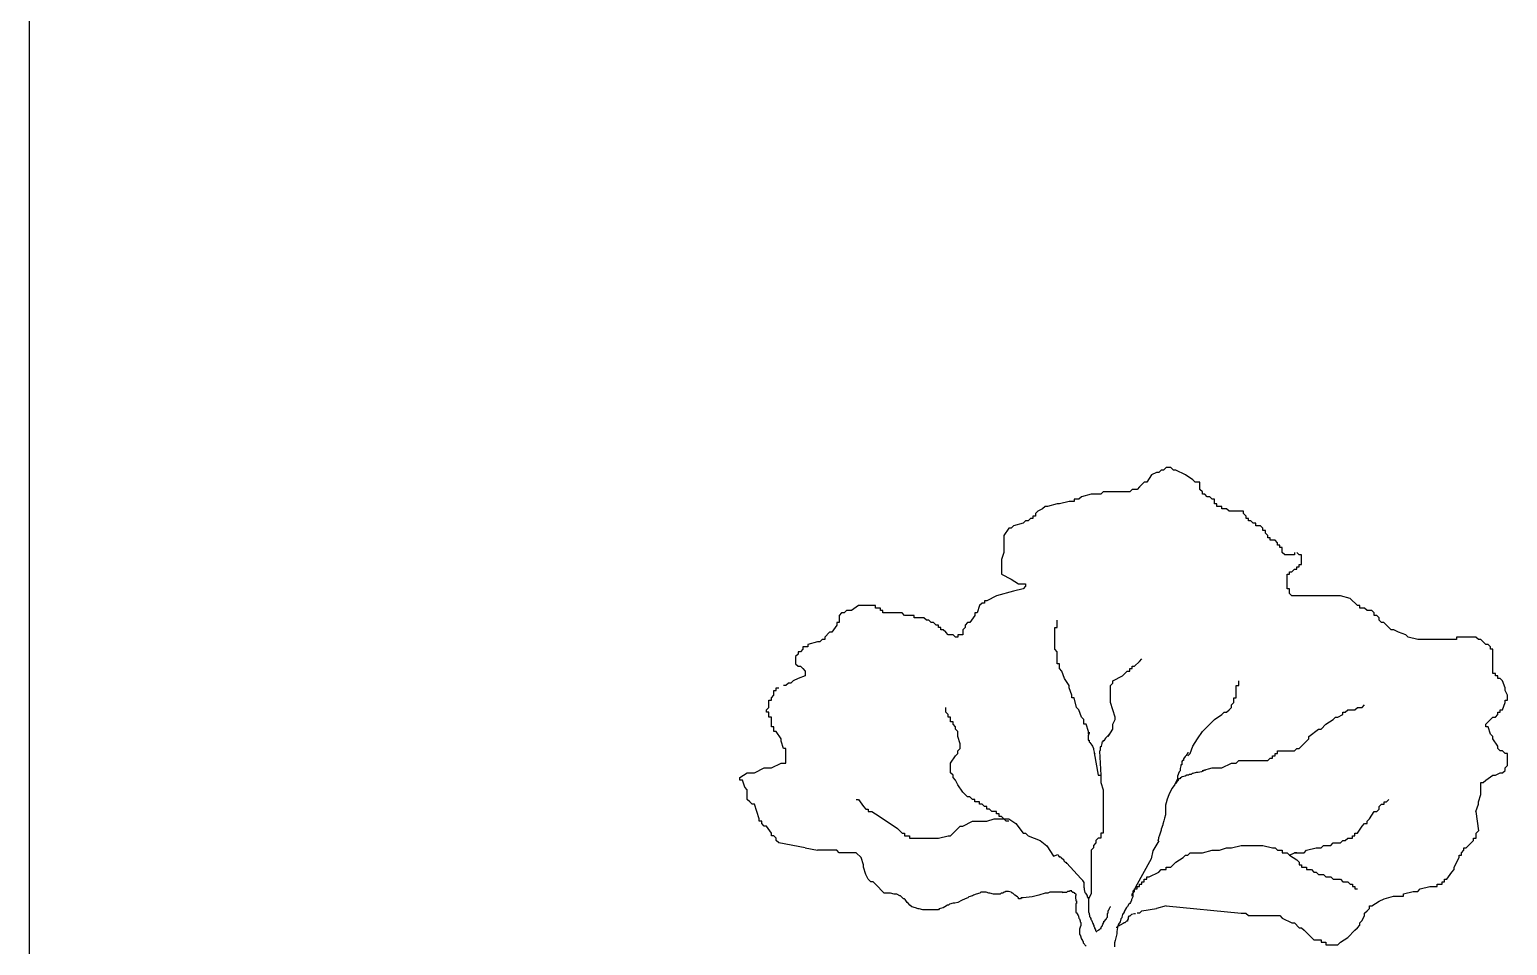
# Model space of a CAD drawing. Extents: x -74 to 94, y -49 to 40.
# Drawn here: x -58.806 to -54.308, y -28.043 to -25.256 of the extents above; entities that cross this region are included whole.
import ezdxf

# ---------------------------------------------------------------- set-up
doc = ezdxf.new("R2010")
doc.units = 0
doc.header["$LTSCALE"] = 100
doc.header["$MEASUREMENT"] = 0
doc.layers.add('FOLHA', color=3, linetype='CONTINUOUS')
doc.layers.add('P-ARVORE', color=2, linetype='CONTINUOUS')

# ---------------------------------------------------------------- blocks, each defined once
blk = doc.blocks.new('P-1052')
at = {"layer": 'P-ARVORE'}
for p, q in [((0.6114, 4.7766), (0.5969, 4.762)), ((0.6261, 4.7766), (0.6114, 4.7766)), ((0.6409, 4.7914), (0.6261, 4.7766)), ((0.6705, 4.7914), (0.6409, 4.7914)), ((0.6853, 4.7766), (0.6705, 4.7914)), ((0.7001, 4.7766), (0.6853, 4.7766)), ((0.7589, 4.7472), (0.7001, 4.7766)), ((0.4938, 4.6882), (0.479, 4.6736)), ((0.5082, 4.703), (0.4938, 4.6882)), ((0.523, 4.703), (0.5082, 4.703)), ((0.5526, 4.7472), (0.523, 4.703)), ((0.5821, 4.762), (0.5526, 4.7472)), ((0.5969, 4.762), (0.5821, 4.762)), ((0.8033, 4.7178), (0.7589, 4.7472)), ((0.8177, 4.703), (0.8033, 4.7178)), ((0.8472, 4.703), (0.8177, 4.703)), ((0.8472, 4.6588), (0.8472, 4.703)), ((0.1104, 4.6), (0.0812, 4.6)), ((0.0812, 4.6), (0.0812, 4.5851)), ((0.1252, 4.6145), (0.1104, 4.6)), ((0.1843, 4.6294), (0.1252, 4.6145)), ((0.2431, 4.6294), (0.1843, 4.6294)), ((0.2579, 4.6439), (0.2431, 4.6294)), ((0.4198, 4.6439), (0.2579, 4.6439)), ((0.4346, 4.6588), (0.4198, 4.6439)), ((0.4642, 4.6588), (0.4346, 4.6588)), ((0.479, 4.6736), (0.4642, 4.6588)), ((0.862, 4.6439), (0.8472, 4.6588)), ((0.862, 4.6294), (0.862, 4.6439)), ((0.8768, 4.6294), (0.862, 4.6294)), ((0.8916, 4.6145), (0.8768, 4.6294)), ((0.9064, 4.6145), (0.8916, 4.6145)), ((0.9212, 4.6), (0.9064, 4.6145)), ((0.9356, 4.6), (0.9212, 4.6)), ((0.9356, 4.5703), (0.9356, 4.6)), ((-0.1399, 4.5261), (-0.1547, 4.5115)), ((-0.1547, 4.5115), (-0.1547, 4.4967)), ((-0.1107, 4.5409), (-0.1399, 4.5261)), ((-0.096, 4.5558), (-0.1107, 4.5409)), ((-0.0812, 4.5558), (-0.096, 4.5558)), ((-0.022, 4.5703), (-0.0812, 4.5558)), ((-0.0076, 4.5703), (-0.022, 4.5703)), ((0.0516, 4.5851), (-0.0076, 4.5703)), ((0.0812, 4.5851), (0.0516, 4.5851)), ((0.9504, 4.5703), (0.9356, 4.5703)), ((0.9504, 4.5558), (0.9504, 4.5703)), ((0.98, 4.5558), (0.9504, 4.5558)), ((0.98, 4.5409), (0.98, 4.5558)), ((1.0096, 4.5409), (0.98, 4.5409)), ((1.0244, 4.5261), (1.0096, 4.5409)), ((1.1127, 4.5261), (1.0244, 4.5261)), ((1.1127, 4.5115), (1.1127, 4.5261)), ((1.1275, 4.4967), (1.1127, 4.5115)), ((-0.3171, 4.4231), (-0.3463, 4.3789)), ((-0.3023, 4.4231), (-0.3171, 4.4231)), ((-0.2875, 4.4376), (-0.3023, 4.4231)), ((-0.2283, 4.4525), (-0.2875, 4.4376)), ((-0.2139, 4.4673), (-0.2283, 4.4525)), ((-0.1991, 4.4673), (-0.2139, 4.4673)), ((-0.1843, 4.4819), (-0.1991, 4.4673)), ((-0.1695, 4.4819), (-0.1843, 4.4819)), ((-0.1547, 4.4967), (-0.1695, 4.4967)), ((-0.1695, 4.4967), (-0.1695, 4.4819)), ((1.1275, 4.4819), (1.1275, 4.4967)), ((1.1419, 4.4819), (1.1275, 4.4819)), ((1.1419, 4.4673), (1.1419, 4.4819)), ((1.1567, 4.4673), (1.1419, 4.4673)), ((1.1715, 4.4525), (1.1567, 4.4673)), ((1.1863, 4.4525), (1.1715, 4.4525)), ((1.1863, 4.4376), (1.1863, 4.4525)), ((1.2159, 4.4376), (1.1863, 4.4376)), ((1.2307, 4.4231), (1.2159, 4.4376)), ((1.2307, 4.4083), (1.2307, 4.4231)), ((1.2451, 4.4083), (1.2307, 4.4083)), ((1.2451, 4.3934), (1.2451, 4.4083)), ((-0.3463, 4.3789), (-0.3463, 4.2756)), ((1.2599, 4.3789), (1.2451, 4.3934)), ((1.2599, 4.364), (1.2599, 4.3789)), ((1.2747, 4.364), (1.2599, 4.364)), ((1.2747, 4.3492), (1.2747, 4.364)), ((1.3042, 4.3492), (1.2747, 4.3492)), ((1.319, 4.3346), (1.3042, 4.3492)), ((1.319, 4.3198), (1.319, 4.3346)), ((1.3338, 4.3198), (1.319, 4.3198)), ((1.3338, 4.305), (1.3338, 4.3198)), ((-0.3463, 4.2756), (-0.361, 4.2314)), ((-0.361, 4.2314), (-0.361, 4.1429)), ((1.3482, 4.305), (1.3338, 4.305)), ((1.3482, 4.2756), (1.3482, 4.305)), ((1.363, 4.261), (1.3482, 4.2756)), ((1.4222, 4.261), (1.363, 4.261)), ((1.4222, 4.2756), (1.4222, 4.261)), ((1.4514, 4.261), (1.437, 4.2756)), ((1.4662, 4.261), (1.4514, 4.261)), ((1.4662, 4.202), (1.4662, 4.261)), ((-0.361, 4.1429), (-0.3023, 4.1135)), ((1.3778, 4.0545), (1.3778, 4.1429)), ((1.3778, 4.1429), (1.3926, 4.1429)), ((1.3926, 4.1429), (1.3926, 4.1578)), ((1.3926, 4.1578), (1.4074, 4.1578)), ((1.4074, 4.1578), (1.4222, 4.1726)), ((1.4222, 4.1726), (1.437, 4.1726)), ((1.437, 4.1726), (1.437, 4.1871)), ((1.437, 4.1871), (1.4514, 4.1871)), ((1.4514, 4.1871), (1.4514, 4.202)), ((1.4514, 4.202), (1.4662, 4.202)), ((-0.3023, 4.1135), (-0.2579, 4.0841)), ((-0.2283, 4.0545), (-0.2875, 4.0399)), ((-0.2579, 4.0841), (-0.2139, 4.0841)), ((-0.2139, 4.0693), (-0.2283, 4.0545)), ((-0.2139, 4.0841), (-0.2139, 4.0693)), ((1.3926, 4.0545), (1.3778, 4.0545)), ((1.3926, 4.0251), (1.3926, 4.0545)), ((-0.479, 3.966), (-0.4938, 3.9515)), ((-0.4642, 3.966), (-0.479, 3.966)), ((-0.4494, 3.9809), (-0.4642, 3.9809)), ((-0.4642, 3.9809), (-0.4642, 3.966)), ((-0.3906, 4.0103), (-0.4494, 3.9809)), ((-0.2875, 4.0399), (-0.3906, 4.0103)), ((1.4074, 4.0103), (1.3926, 4.0251)), ((1.7021, 4.0103), (1.4074, 4.0103)), ((1.7609, 3.9957), (1.7021, 4.0103)), ((1.7609, 3.9957), (1.8052, 3.9515)), ((-1.3338, 3.9073), (-1.3486, 3.8924)), ((-1.3486, 3.8924), (-1.3486, 3.8482)), ((-1.319, 3.9073), (-1.3338, 3.9073)), ((-1.3042, 3.9218), (-1.319, 3.9073)), ((-1.2747, 3.9218), (-1.3042, 3.9218)), ((-1.2307, 3.9515), (-1.2747, 3.9218)), ((-1.1275, 3.9515), (-1.2307, 3.9515)), ((-1.1275, 3.9366), (-1.1275, 3.9515)), ((-1.0979, 3.9366), (-1.1275, 3.9366)), ((-1.0979, 3.9218), (-1.0979, 3.9366)), ((-1.0831, 3.9218), (-1.0979, 3.9218)), ((-1.0831, 3.9073), (-1.0831, 3.9218)), ((-0.9652, 3.9073), (-1.0831, 3.9073)), ((-0.9508, 3.8924), (-0.9652, 3.9073)), ((-0.8916, 3.8924), (-0.9508, 3.8924)), ((-0.8916, 3.8779), (-0.8916, 3.8924)), ((-0.8328, 3.8779), (-0.8916, 3.8779)), ((-0.818, 3.863), (-0.8328, 3.8779)), ((-0.5234, 3.8924), (-0.5526, 3.8482)), ((-0.5086, 3.9073), (-0.5234, 3.9073)), ((-0.5234, 3.9073), (-0.5234, 3.8924)), ((-0.4938, 3.9515), (-0.5086, 3.9073)), ((1.82, 3.9515), (1.8052, 3.9515)), ((1.82, 3.9366), (1.82, 3.9515)), ((1.8496, 3.9366), (1.82, 3.9366)), ((1.864, 3.9218), (1.8496, 3.9366)), ((1.8936, 3.9218), (1.864, 3.9218)), ((1.9084, 3.9073), (1.8936, 3.9218)), ((1.9084, 3.8924), (1.9084, 3.9073)), ((1.9232, 3.8924), (1.9084, 3.8924)), ((1.938, 3.8779), (1.9232, 3.8924)), ((1.938, 3.863), (1.938, 3.8779)), ((-1.4074, 3.7894), (-1.437, 3.7598)), ((-1.3926, 3.7894), (-1.4074, 3.7894)), ((-1.3634, 3.8336), (-1.3926, 3.7894)), ((-1.3486, 3.8482), (-1.3634, 3.8482)), ((-1.3634, 3.8482), (-1.3634, 3.8336)), ((-0.8033, 3.863), (-0.818, 3.863)), ((-0.7885, 3.8482), (-0.8033, 3.863)), ((-0.7737, 3.8482), (-0.7885, 3.8482)), ((-0.7589, 3.8336), (-0.7737, 3.8482)), ((-0.7445, 3.8336), (-0.7589, 3.8336)), ((-0.7445, 3.8188), (-0.7445, 3.8336)), ((-0.7297, 3.8188), (-0.7445, 3.8188)), ((-0.7297, 3.804), (-0.7297, 3.8188)), ((-0.7149, 3.804), (-0.7297, 3.804)), ((-0.7001, 3.7894), (-0.7149, 3.804)), ((-0.6853, 3.7746), (-0.7001, 3.7894)), ((-0.5821, 3.8188), (-0.5969, 3.804)), ((-0.5969, 3.804), (-0.5969, 3.7746)), ((-0.5674, 3.8482), (-0.5821, 3.8336)), ((-0.5821, 3.8336), (-0.5821, 3.8188)), ((-0.5526, 3.8482), (-0.5674, 3.8482)), ((-0.0368, 3.6861), (-0.0368, 3.8188)), ((-0.0368, 3.8188), (-0.022, 3.8188)), ((-0.022, 3.8188), (-0.022, 3.863)), ((1.9528, 3.8482), (1.938, 3.863)), ((1.9672, 3.8482), (1.9528, 3.8482)), ((1.982, 3.8336), (1.9672, 3.8482)), ((2.0115, 3.804), (1.982, 3.8336)), ((2.0263, 3.804), (2.0115, 3.804)), ((2.0559, 3.7894), (2.0263, 3.804)), ((2.0999, 3.7746), (2.0559, 3.7894)), ((-1.5401, 3.701), (-1.5697, 3.701)), ((-1.5697, 3.701), (-1.5697, 3.6861)), ((-1.481, 3.7304), (-1.5401, 3.7155)), ((-1.5401, 3.7155), (-1.5401, 3.701)), ((-1.4666, 3.7304), (-1.481, 3.7304)), ((-1.4518, 3.7452), (-1.4666, 3.7304)), ((-1.437, 3.7452), (-1.4518, 3.7452)), ((-1.437, 3.7598), (-1.437, 3.7452)), ((-0.6557, 3.7746), (-0.6853, 3.7746)), ((-0.6413, 3.7598), (-0.6557, 3.7746)), ((-0.6265, 3.7598), (-0.6413, 3.7598)), ((-0.5969, 3.7746), (-0.6265, 3.7746)), ((-0.6265, 3.7746), (-0.6265, 3.7598)), ((2.1147, 3.7598), (2.0999, 3.7746)), ((2.1735, 3.7452), (2.1147, 3.7598)), ((2.4094, 3.7452), (2.1735, 3.7452)), ((2.5273, 3.7598), (2.4094, 3.7598)), ((2.4094, 3.7598), (2.4094, 3.7452)), ((2.5421, 3.7452), (2.5273, 3.7598)), ((2.5569, 3.7452), (2.5421, 3.7452)), ((2.5865, 3.7155), (2.5569, 3.7452)), ((2.6009, 3.7155), (2.5865, 3.7155)), ((2.6157, 3.701), (2.6009, 3.7155)), ((2.6157, 3.6861), (2.6157, 3.701)), ((-1.5989, 3.6567), (-1.6137, 3.6419)), ((-1.6137, 3.6419), (-1.6137, 3.5977)), ((-1.5841, 3.6713), (-1.5989, 3.6713)), ((-1.5989, 3.6713), (-1.5989, 3.6567)), ((-1.5697, 3.6861), (-1.5841, 3.6713)), ((-0.022, 3.6713), (-0.0368, 3.6861)), ((-0.022, 3.5977), (-0.022, 3.6713)), ((0.4494, 3.5829), (0.479, 3.6125)), ((0.479, 3.6125), (0.4938, 3.6271)), ((2.6305, 3.6861), (2.6157, 3.6861)), ((2.6305, 3.5389), (2.6305, 3.6861)), ((-1.5989, 3.5092), (-1.6285, 3.4947)), ((-1.6137, 3.5977), (-1.5989, 3.5829)), ((-1.5989, 3.5829), (-1.5841, 3.5829)), ((-1.5549, 3.5241), (-1.5989, 3.5092)), ((-1.5841, 3.5829), (-1.5697, 3.5683)), ((-1.5697, 3.5683), (-1.5549, 3.5535)), ((-1.5549, 3.5535), (-1.5549, 3.5241)), ((-0.0076, 3.5977), (-0.022, 3.5977)), ((-0.0076, 3.5683), (-0.0076, 3.5977)), ((0.0072, 3.5535), (-0.0076, 3.5683)), ((0.022, 3.5092), (0.0072, 3.5535)), ((0.0516, 3.465), (0.022, 3.5092)), ((0.3167, 3.4947), (0.3758, 3.5241)), ((0.3758, 3.5241), (0.3906, 3.5389)), ((0.3906, 3.5389), (0.405, 3.5535)), ((0.405, 3.5535), (0.4198, 3.5535)), ((0.4198, 3.5535), (0.4198, 3.5683)), ((0.4198, 3.5683), (0.4346, 3.5683)), ((0.4346, 3.5683), (0.4346, 3.5829)), ((0.4346, 3.5829), (0.4494, 3.5829)), ((2.6453, 3.5389), (2.6305, 3.5389)), ((2.6453, 3.5241), (2.6453, 3.5389)), ((2.6601, 3.5241), (2.6453, 3.5241)), ((2.6601, 3.5092), (2.6601, 3.5241)), ((2.6749, 3.5092), (2.6601, 3.5092)), ((2.6896, 3.4947), (2.6749, 3.5092)), ((-1.7464, 3.4062), (-1.7464, 3.4356)), ((-1.7464, 3.4356), (-1.7317, 3.4356)), ((-1.7317, 3.4356), (-1.7317, 3.4505)), ((-1.7317, 3.4505), (-1.7169, 3.4505)), ((-1.6729, 3.465), (-1.6873, 3.465)), ((-1.6581, 3.4799), (-1.6729, 3.465)), ((-1.6433, 3.4799), (-1.6581, 3.4799)), ((-1.6285, 3.4947), (-1.6433, 3.4799)), ((0.0516, 3.4505), (0.0516, 3.465)), ((0.0664, 3.4062), (0.0516, 3.4505)), ((0.3019, 3.465), (0.3167, 3.4799)), ((0.3019, 3.362), (0.3019, 3.465)), ((0.3167, 3.4799), (0.3167, 3.4947)), ((1.0683, 3.3914), (1.0683, 3.465)), ((1.0683, 3.465), (1.0831, 3.465)), ((1.0831, 3.465), (1.0831, 3.4947)), ((2.7041, 3.4505), (2.6896, 3.4947)), ((2.7041, 3.4356), (2.7041, 3.4505)), ((2.7188, 3.4062), (2.7041, 3.4356)), ((-1.7904, 3.3178), (-1.776, 3.3324)), ((-1.776, 3.3324), (-1.776, 3.3766)), ((-1.776, 3.3766), (-1.7612, 3.3766)), ((-1.7612, 3.3914), (-1.7464, 3.4062)), ((-1.7612, 3.3766), (-1.7612, 3.3914)), ((-0.7001, 3.303), (-0.7001, 3.3324)), ((0.0664, 3.3914), (0.0664, 3.4062)), ((0.0812, 3.3914), (0.0664, 3.3914)), ((0.0956, 3.3324), (0.0812, 3.3914)), ((0.1104, 3.3178), (0.0956, 3.3324)), ((0.3315, 3.2736), (0.3019, 3.362)), ((1.0244, 3.3178), (1.0388, 3.3324)), ((1.0388, 3.3472), (1.0536, 3.362)), ((1.0388, 3.3324), (1.0388, 3.3472)), ((1.0536, 3.362), (1.0536, 3.3914)), ((1.0536, 3.3914), (1.0683, 3.3914)), ((1.7904, 3.3178), (1.8052, 3.3324)), ((1.8052, 3.3324), (1.8348, 3.3324)), ((1.8348, 3.3324), (1.8496, 3.3472)), ((2.6896, 3.3178), (2.7041, 3.362)), ((2.7041, 3.362), (2.7041, 3.3766)), ((2.7041, 3.3766), (2.7188, 3.3766)), ((2.7188, 3.3766), (2.7188, 3.4062)), ((-1.7904, 3.303), (-1.7904, 3.3178)), ((-1.776, 3.303), (-1.7904, 3.303)), ((-1.776, 3.2736), (-1.776, 3.303)), ((-1.7612, 3.2736), (-1.776, 3.2736)), ((-1.7612, 3.2145), (-1.7612, 3.2736)), ((-0.6853, 3.2881), (-0.7001, 3.303)), ((-0.6853, 3.2736), (-0.6853, 3.2881)), ((-0.6705, 3.2736), (-0.6853, 3.2736)), ((-0.6705, 3.2439), (-0.6705, 3.2736)), ((-0.6557, 3.2439), (-0.6705, 3.2439)), ((-0.6557, 3.2294), (-0.6557, 3.2439)), ((0.1252, 3.2736), (0.1104, 3.3178)), ((0.1399, 3.2587), (0.1252, 3.2736)), ((0.1399, 3.2294), (0.1399, 3.2587)), ((0.3167, 3.2294), (0.3315, 3.2587)), ((0.3315, 3.2587), (0.3315, 3.2736)), ((0.9064, 3.2294), (0.9212, 3.2439)), ((0.9212, 3.2439), (0.9356, 3.2587)), ((0.9356, 3.2587), (0.98, 3.2881)), ((0.98, 3.2881), (0.9948, 3.303)), ((0.9948, 3.303), (1.0096, 3.303)), ((1.0096, 3.303), (1.0244, 3.3178)), ((1.6137, 3.2294), (1.6577, 3.2587)), ((1.6577, 3.2587), (1.6725, 3.2736)), ((1.6725, 3.2736), (1.6873, 3.2736)), ((1.6873, 3.2736), (1.7169, 3.2881)), ((1.7169, 3.2881), (1.7169, 3.303)), ((1.7169, 3.303), (1.7317, 3.303)), ((1.7317, 3.303), (1.7464, 3.3178)), ((1.7464, 3.3178), (1.7904, 3.3178)), ((2.5865, 3.2294), (2.6305, 3.2736)), ((2.6305, 3.2736), (2.6453, 3.2736)), ((2.6453, 3.2736), (2.6601, 3.2881)), ((2.6601, 3.2881), (2.6601, 3.303)), ((2.6601, 3.303), (2.6749, 3.303)), ((2.6749, 3.303), (2.6749, 3.3178)), ((2.6749, 3.3178), (2.6896, 3.3178)), ((-1.7464, 3.2145), (-1.7612, 3.2145)), ((-1.7464, 3.1851), (-1.7464, 3.2145)), ((-1.7317, 3.1851), (-1.7464, 3.1851)), ((-1.7021, 3.1409), (-1.7317, 3.1851)), ((-0.6413, 3.2145), (-0.6557, 3.2294)), ((-0.6413, 3.1997), (-0.6413, 3.2145)), ((-0.6265, 3.1851), (-0.6413, 3.1997)), ((-0.6265, 3.1557), (-0.6265, 3.1851)), ((-0.6117, 3.1115), (-0.6265, 3.1557)), ((0.1547, 3.2294), (0.1399, 3.2294)), ((0.1695, 3.1851), (0.1547, 3.2294)), ((0.1725, 3.1754), (0.1673, 3.1598)), ((0.1673, 3.1598), (0.1673, 3.1336)), ((0.1695, 3.1703), (0.1695, 3.1851)), ((0.1725, 3.1807), (0.1725, 3.1754)), ((0.2768, 3.1493), (0.2717, 3.1441)), ((0.2926, 3.165), (0.2768, 3.1493)), ((0.2875, 3.1557), (0.3167, 3.1997)), ((0.2977, 3.1702), (0.2926, 3.165)), ((0.3167, 3.1997), (0.3167, 3.2294)), ((0.8325, 3.1409), (0.862, 3.1851)), ((0.862, 3.1851), (0.8768, 3.1997)), ((0.8768, 3.1997), (0.9064, 3.2294)), ((1.5106, 3.1557), (1.5693, 3.1997)), ((1.5106, 3.1409), (1.5106, 3.1557)), ((1.5693, 3.1997), (1.5841, 3.1997)), ((1.5841, 3.1997), (1.6137, 3.2294)), ((2.5865, 3.2145), (2.5865, 3.2294)), ((2.6009, 3.2145), (2.5865, 3.2145)), ((2.6157, 3.1703), (2.6009, 3.2145)), ((2.6305, 3.1557), (2.6157, 3.1703)), ((2.6305, 3.1409), (2.6305, 3.1557)), ((-1.7021, 3.1261), (-1.7021, 3.1409)), ((-1.6873, 3.0819), (-1.7021, 3.1261)), ((-1.6729, 3.0819), (-1.6873, 3.0819)), ((-1.6729, 2.9934), (-1.6729, 3.0819)), ((-0.6265, 3.0673), (-0.6117, 3.0819)), ((-0.6265, 3.0525), (-0.6265, 3.0673)), ((-0.6117, 3.0819), (-0.6117, 3.1115)), ((0.1673, 3.1336), (0.1725, 3.1336)), ((0.1725, 3.1336), (0.1725, 3.1232)), ((0.1725, 3.1232), (0.1776, 3.118)), ((0.1776, 3.118), (0.1882, 3.1023)), ((0.1882, 3.1023), (0.1933, 3.0971)), ((0.1933, 3.0971), (0.1985, 3.0814)), ((0.1985, 3.0814), (0.1985, 3.0761)), ((0.1985, 3.0761), (0.2037, 3.0605)), ((0.2037, 3.0605), (0.2037, 3.0552)), ((0.2403, 3.0709), (0.2351, 3.0657)), ((0.2351, 3.0657), (0.2431, 2.9199)), ((0.2454, 3.0918), (0.2403, 3.0918)), ((0.2403, 3.0918), (0.2403, 3.0709)), ((0.2508, 3.1127), (0.2454, 3.0971)), ((0.2454, 3.0971), (0.2454, 3.0918)), ((0.256, 3.1232), (0.2508, 3.118)), ((0.2508, 3.118), (0.2508, 3.1127)), ((0.2611, 3.1284), (0.256, 3.1284)), ((0.256, 3.1284), (0.256, 3.1232)), ((0.2717, 3.1441), (0.2611, 3.1284)), ((0.7885, 3.0525), (0.8033, 3.0967)), ((0.8033, 3.0967), (0.8325, 3.1409)), ((1.319, 3.0525), (1.319, 3.0673)), ((1.319, 3.0673), (1.4222, 3.0673)), ((1.4222, 3.0673), (1.437, 3.0819)), ((1.437, 3.0819), (1.4514, 3.0819)), ((1.4514, 3.0819), (1.4958, 3.1261)), ((1.4958, 3.1261), (1.5106, 3.1409)), ((2.6601, 3.0967), (2.6305, 3.1409)), ((2.6601, 3.0819), (2.6601, 3.0967)), ((2.6749, 3.0673), (2.6601, 3.0819)), ((2.6896, 3.0673), (2.6749, 3.0673)), ((2.7041, 3.0525), (2.6896, 3.0673)), ((-1.7612, 2.964), (-1.7021, 2.9934)), ((-1.7021, 2.9934), (-1.6729, 2.9934)), ((-0.6705, 2.9934), (-0.6413, 3.0376)), ((-0.6705, 2.9346), (-0.6705, 2.9934)), ((-0.6413, 3.0376), (-0.6265, 3.0525)), ((0.2037, 3.0552), (0.2091, 3.0502)), ((0.2037, 3.0552), (0.2284, 2.9199)), ((0.7309, 2.977), (0.7258, 2.9614)), ((0.7363, 2.9823), (0.7309, 2.9823)), ((0.7309, 2.9823), (0.7309, 2.977)), ((0.7415, 3.0084), (0.7363, 3.0032)), ((0.7363, 3.0032), (0.7363, 2.9823)), ((0.7466, 3.0084), (0.7415, 3.0084)), ((0.7572, 3.0345), (0.7466, 3.0188)), ((0.7466, 3.0188), (0.7466, 3.0084)), ((0.7624, 3.0398), (0.7572, 3.0345)), ((0.7727, 3.0552), (0.7624, 3.0398)), ((0.7781, 3.0552), (0.7727, 3.0552)), ((0.7737, 3.0376), (0.7885, 3.0525)), ((0.98, 2.964), (1.0388, 2.9934)), ((1.0388, 2.9934), (1.0683, 2.9934)), ((1.0683, 2.9934), (1.0831, 3.0082)), ((1.0831, 3.0082), (1.2599, 3.0082)), ((1.2599, 3.0082), (1.2747, 3.0231)), ((1.2747, 3.0231), (1.2895, 3.0231)), ((1.2895, 3.0231), (1.2895, 3.0376)), ((1.2895, 3.0376), (1.3042, 3.0376)), ((1.3042, 3.0376), (1.3042, 3.0525)), ((1.3042, 3.0525), (1.319, 3.0525)), ((2.7188, 3.0525), (2.7041, 3.0525)), ((2.7041, 2.964), (2.7188, 2.9789)), ((2.7188, 2.9789), (2.7188, 3.0525)), ((-1.9528, 2.905), (-1.9084, 2.9346)), ((-1.9528, 2.8904), (-1.9528, 2.905)), ((-1.938, 2.8904), (-1.9528, 2.8904)), ((-1.9232, 2.8462), (-1.938, 2.8904)), ((-1.9084, 2.9346), (-1.8644, 2.9346)), ((-1.8644, 2.9346), (-1.8052, 2.964)), ((-1.8052, 2.964), (-1.7612, 2.964)), ((-0.6557, 2.9198), (-0.6705, 2.9346)), ((-0.6557, 2.905), (-0.6557, 2.9198)), ((-0.6413, 2.8904), (-0.6557, 2.905)), ((-0.6265, 2.8607), (-0.6413, 2.8904)), ((0.2284, 2.9199), (0.2431, 2.9199)), ((0.2431, 2.9199), (0.2431, 2.8757)), ((0.71, 2.8986), (0.6997, 2.8779)), ((0.71, 2.8832), (0.7049, 2.8779)), ((0.7206, 2.9405), (0.71, 2.9143)), ((0.71, 2.9143), (0.71, 2.8986)), ((0.7152, 2.8882), (0.71, 2.8832)), ((0.7206, 2.8986), (0.7152, 2.8934)), ((0.7152, 2.8934), (0.7152, 2.8882)), ((0.7258, 2.9457), (0.7206, 2.9405)), ((0.7258, 2.8986), (0.7206, 2.8986)), ((0.7258, 2.9614), (0.7258, 2.9457)), ((0.7309, 2.9039), (0.7258, 2.9039)), ((0.7258, 2.9039), (0.7258, 2.8986)), ((0.7363, 2.9091), (0.7309, 2.9039)), ((0.7415, 2.9091), (0.7363, 2.9091)), ((0.7572, 2.9143), (0.7415, 2.9091)), ((0.7675, 2.9196), (0.7572, 2.9143)), ((0.7781, 2.9196), (0.7675, 2.9196)), ((0.7832, 2.9248), (0.7781, 2.9196)), ((0.7935, 2.9248), (0.7832, 2.9248)), ((0.799, 2.93), (0.7935, 2.9248)), ((0.8041, 2.93), (0.799, 2.93)), ((0.825, 2.9352), (0.8041, 2.93)), ((0.8353, 2.9352), (0.825, 2.9352)), ((0.8562, 2.9405), (0.8353, 2.9352)), ((0.877, 2.9509), (0.8562, 2.9405)), ((0.862, 2.9492), (0.9212, 2.964)), ((0.8825, 2.9509), (0.877, 2.9509)), ((0.9212, 2.964), (0.98, 2.964)), ((2.5717, 2.8756), (2.5865, 2.8904)), ((2.5865, 2.8904), (2.6305, 2.9198)), ((2.6305, 2.9198), (2.6453, 2.9198)), ((2.6453, 2.9198), (2.6749, 2.9346)), ((2.6749, 2.9346), (2.6896, 2.9346)), ((2.6896, 2.9346), (2.7041, 2.9492)), ((2.7041, 2.9492), (2.7041, 2.964)), ((-1.9084, 2.8313), (-1.9232, 2.8462)), ((-1.9084, 2.7726), (-1.9084, 2.8313)), ((-0.5969, 2.8168), (-0.6265, 2.8607)), ((-0.5674, 2.7871), (-0.5969, 2.8168)), ((0.2431, 2.8757), (0.2578, 2.8315)), ((0.2578, 2.8315), (0.2578, 2.5662)), ((0.658, 2.7995), (0.6474, 2.7734)), ((0.6631, 2.8152), (0.658, 2.7995)), ((0.6789, 2.8413), (0.6631, 2.8152)), ((0.6943, 2.8623), (0.6789, 2.8413)), ((0.6997, 2.8779), (0.6943, 2.8623)), ((0.7049, 2.8727), (0.6997, 2.8727)), ((0.6997, 2.8727), (0.6997, 2.8675)), ((0.7049, 2.8779), (0.7049, 2.8727)), ((2.5421, 2.7577), (2.5569, 2.802)), ((2.5569, 2.802), (2.5569, 2.8756)), ((2.5569, 2.8756), (2.5717, 2.8756)), ((-1.8936, 2.7577), (-1.9084, 2.7726)), ((-1.8792, 2.7429), (-1.8936, 2.7577)), ((-1.8644, 2.7429), (-1.8792, 2.7429)), ((-1.8348, 2.6545), (-1.8644, 2.7429)), ((-1.2455, 2.7726), (-1.2307, 2.7726)), ((-1.2307, 2.7726), (-1.2011, 2.7283)), ((-1.2011, 2.7283), (-1.1863, 2.7135)), ((-1.1863, 2.7135), (-1.1715, 2.7135)), ((-1.1715, 2.7135), (-1.1715, 2.6987)), ((-1.1715, 2.6987), (-1.1504, 2.6987)), ((-1.1504, 2.6987), (-1.1275, 2.6841)), ((-0.5526, 2.7871), (-0.5674, 2.7871)), ((-0.5378, 2.7726), (-0.5526, 2.7871)), ((-0.5234, 2.7726), (-0.5378, 2.7726)), ((-0.5234, 2.7577), (-0.5234, 2.7726)), ((-0.4938, 2.7577), (-0.5234, 2.7577)), ((-0.4938, 2.7429), (-0.4938, 2.7577)), ((-0.479, 2.7429), (-0.4938, 2.7429)), ((-0.4642, 2.7283), (-0.479, 2.7429)), ((-0.4494, 2.7283), (-0.4642, 2.7283)), ((-0.4494, 2.7135), (-0.4494, 2.7283)), ((-0.4346, 2.7135), (-0.4494, 2.7135)), ((-0.4202, 2.6987), (-0.4346, 2.7135)), ((-0.3906, 2.6987), (-0.4202, 2.6987)), ((-0.3906, 2.6841), (-0.3906, 2.6987)), ((0.6423, 2.7525), (0.6371, 2.7368)), ((0.6371, 2.7368), (0.6371, 2.6795)), ((0.6474, 2.7734), (0.6423, 2.7525)), ((1.879, 2.6547), (1.9084, 2.6989)), ((1.9084, 2.6989), (1.9231, 2.6989)), ((1.9231, 2.6989), (1.9378, 2.7137)), ((1.9378, 2.7284), (1.9525, 2.743)), ((1.9378, 2.7137), (1.9378, 2.7284)), ((1.9525, 2.743), (1.9674, 2.743)), ((1.9674, 2.743), (1.9674, 2.7577)), ((1.9674, 2.7577), (1.9821, 2.7577)), ((1.9821, 2.7577), (1.9968, 2.7725)), ((2.5273, 2.6987), (2.5421, 2.7429)), ((2.5273, 2.6987), (2.5421, 2.581)), ((2.5421, 2.7429), (2.5421, 2.7577)), ((-1.8348, 2.6399), (-1.8348, 2.6545)), ((-1.82, 2.6399), (-1.8348, 2.6399)), ((-1.82, 2.6251), (-1.82, 2.6399)), ((-1.8052, 2.6102), (-1.82, 2.6251)), ((-1.7904, 2.6102), (-1.8052, 2.6102)), ((-1.7612, 2.566), (-1.7904, 2.6102)), ((-1.1275, 2.6841), (-1.0391, 2.6251)), ((-1.0391, 2.6251), (-0.9948, 2.5957)), ((-0.6557, 2.566), (-0.6117, 2.6102)), ((-0.6117, 2.6102), (-0.5969, 2.6102)), ((-0.5969, 2.6102), (-0.5378, 2.6399)), ((-0.5378, 2.6399), (-0.4494, 2.6399)), ((-0.4494, 2.6399), (-0.4054, 2.6545)), ((-0.4054, 2.6545), (-0.3171, 2.6545)), ((-0.3758, 2.6841), (-0.3906, 2.6841)), ((-0.3758, 2.6693), (-0.3758, 2.6841)), ((-0.361, 2.6693), (-0.3758, 2.6693)), ((-0.3463, 2.6545), (-0.361, 2.6693)), ((-0.3315, 2.6399), (-0.3463, 2.6545)), ((-0.3171, 2.6399), (-0.3315, 2.6399)), ((-0.3171, 2.6545), (-0.2727, 2.6251)), ((-0.2727, 2.6251), (-0.2283, 2.566)), ((0.6214, 2.6168), (0.6108, 2.5907)), ((0.6266, 2.6429), (0.6214, 2.622)), ((0.6214, 2.622), (0.6214, 2.6168)), ((0.6317, 2.6586), (0.6266, 2.6429)), ((0.6371, 2.6795), (0.6317, 2.6586)), ((1.8053, 2.5662), (1.8347, 2.6105)), ((1.8347, 2.6105), (1.8494, 2.6252)), ((1.8494, 2.6252), (1.8641, 2.6252)), ((1.8641, 2.64), (1.879, 2.6547)), ((1.8641, 2.6252), (1.8641, 2.64)), ((-1.7612, 2.5515), (-1.7612, 2.566)), ((-1.7464, 2.5515), (-1.7612, 2.5515)), ((-1.7317, 2.5366), (-1.7464, 2.5515)), ((-1.7317, 2.5218), (-1.7317, 2.5366)), ((-1.7169, 2.5072), (-1.7317, 2.5218)), ((-0.9948, 2.5957), (-0.9652, 2.566)), ((-0.9652, 2.566), (-0.9508, 2.566)), ((-0.9508, 2.566), (-0.9508, 2.5515)), ((-0.9508, 2.5515), (-0.9212, 2.5515)), ((-0.9212, 2.5515), (-0.9212, 2.5366)), ((-0.9212, 2.5366), (-0.7445, 2.5366)), ((-0.7445, 2.5366), (-0.6853, 2.5515)), ((-0.6853, 2.5515), (-0.6705, 2.5515)), ((-0.6705, 2.5515), (-0.6557, 2.566)), ((-0.2283, 2.566), (-0.2139, 2.566)), ((-0.2139, 2.566), (-0.1991, 2.5515)), ((-0.1991, 2.5515), (-0.1252, 2.5218)), ((-0.1252, 2.5218), (-0.0842, 2.4899)), ((0.2284, 2.5367), (0.2137, 2.522)), ((0.2137, 2.522), (0.2137, 2.5073)), ((0.2431, 2.5367), (0.2284, 2.5367)), ((0.2578, 2.5662), (0.2431, 2.5662)), ((0.2431, 2.5662), (0.2431, 2.5367)), ((0.5972, 2.5211), (0.5595, 2.4585)), ((0.5954, 2.5334), (0.59, 2.5177)), ((0.6005, 2.5541), (0.5954, 2.5386)), ((0.5954, 2.5386), (0.5954, 2.5334)), ((0.6108, 2.5855), (0.6005, 2.5541)), ((0.6108, 2.5907), (0.6108, 2.5855)), ((1.702, 2.5073), (1.7169, 2.522)), ((1.7169, 2.522), (1.7316, 2.522)), ((1.7316, 2.522), (1.7463, 2.5367)), ((1.7463, 2.5367), (1.7757, 2.5367)), ((1.7757, 2.5367), (1.7757, 2.5515)), ((1.7757, 2.5515), (1.7904, 2.5515)), ((1.7904, 2.5515), (1.7904, 2.5662)), ((1.7904, 2.5662), (1.8053, 2.5662)), ((2.4684, 2.4778), (2.5124, 2.522)), ((2.5124, 2.522), (2.5124, 2.5367)), ((2.5124, 2.5367), (2.5274, 2.5367)), ((2.5274, 2.5662), (2.5421, 2.581)), ((2.5274, 2.5367), (2.5274, 2.5662)), ((-1.5549, 2.4776), (-1.7169, 2.5072)), ((-1.5549, 2.4776), (-1.481, 2.463)), ((-1.3632, 2.463), (-1.481, 2.463)), ((-1.3485, 2.4483), (-1.3632, 2.463)), ((-1.2452, 2.4483), (-1.3485, 2.4483)), ((-1.2158, 2.4188), (-1.2452, 2.4483)), ((-0.0842, 2.4899), (-0.0435, 2.4274)), ((-0.0435, 2.4274), (-0.0185, 2.4367)), ((-0.0185, 2.4367), (-0.0094, 2.4238)), ((0.199, 2.4778), (0.1841, 2.463)), ((0.1841, 2.463), (0.1841, 2.1978)), ((0.2137, 2.5073), (0.199, 2.4925)), ((0.199, 2.4925), (0.199, 2.4778)), ((0.5595, 2.4585), (0.5503, 2.4117)), ((0.7441, 2.4188), (0.759, 2.4335)), ((0.759, 2.4335), (0.7737, 2.4335)), ((0.7737, 2.4335), (0.7884, 2.4483)), ((0.7884, 2.4483), (0.8621, 2.4483)), ((0.8621, 2.4483), (0.9211, 2.463)), ((0.9211, 2.463), (0.9652, 2.463)), ((0.9652, 2.463), (1.0095, 2.4778)), ((1.0095, 2.4778), (1.0389, 2.4778)), ((1.0389, 2.4778), (1.0979, 2.4925)), ((1.0979, 2.4925), (1.2304, 2.4925)), ((1.2304, 2.4925), (1.2894, 2.4778)), ((1.2894, 2.4778), (1.3041, 2.4778)), ((1.3041, 2.4778), (1.319, 2.463)), ((1.319, 2.463), (1.3484, 2.463)), ((1.3484, 2.463), (1.3484, 2.4483)), ((1.3484, 2.4483), (1.3778, 2.4483)), ((1.3778, 2.4483), (1.3927, 2.4335)), ((1.3927, 2.4335), (1.4221, 2.4483)), ((1.3927, 2.4335), (1.4368, 2.4042)), ((1.4368, 2.4483), (1.4221, 2.4483)), ((1.4221, 2.4483), (1.4811, 2.4483)), ((1.4811, 2.4483), (1.4958, 2.463)), ((1.4958, 2.463), (1.5548, 2.4778)), ((1.5548, 2.4778), (1.5842, 2.4778)), ((1.5842, 2.4778), (1.5989, 2.4925)), ((1.5989, 2.4925), (1.6432, 2.4925)), ((1.6432, 2.4925), (1.6579, 2.5073)), ((1.6579, 2.5073), (1.702, 2.5073)), ((2.4241, 2.4188), (2.4241, 2.4335)), ((2.4241, 2.4335), (2.439, 2.4335)), ((2.439, 2.4483), (2.4537, 2.463)), ((2.439, 2.4335), (2.439, 2.4483)), ((2.4537, 2.463), (2.4537, 2.4778)), ((2.4537, 2.4778), (2.4684, 2.4778)), ((-1.2011, 2.3747), (-1.2158, 2.4188)), ((-1.2011, 2.36), (-1.2011, 2.3747)), ((-1.1864, 2.3158), (-1.2011, 2.36)), ((-0.0066, 2.4238), (-0.0115, 2.4238)), ((-0.0094, 2.4238), (-0.0017, 2.4238)), ((-0.0017, 2.4238), (0.0032, 2.419)), ((0.0032, 2.419), (0.0179, 2.4042)), ((0.0179, 2.4042), (0.0179, 2.3994)), ((0.0179, 2.3994), (0.0227, 2.3945)), ((0.0227, 2.3945), (0.0276, 2.3895)), ((0.0276, 2.3895), (0.0325, 2.3895)), ((0.0325, 2.3895), (0.0325, 2.3846)), ((0.0325, 2.3846), (0.0374, 2.3846)), ((0.0374, 2.3846), (0.1214, 2.292)), ((0.5503, 2.4117), (0.4541, 2.2375)), ((0.5969, 2.3305), (0.6116, 2.3452)), ((0.6116, 2.3452), (0.641, 2.3452)), ((0.641, 2.3452), (0.641, 2.36)), ((0.641, 2.36), (0.6706, 2.36)), ((0.6706, 2.36), (0.7, 2.3895)), ((0.7, 2.3895), (0.7441, 2.4188)), ((1.4368, 2.4042), (1.4515, 2.3895)), ((1.4515, 2.3895), (1.4515, 2.3747)), ((1.4515, 2.3747), (1.4662, 2.3747)), ((1.4662, 2.3747), (1.4662, 2.36)), ((1.4662, 2.36), (1.4958, 2.36)), ((1.4958, 2.36), (1.4958, 2.3452)), ((1.4958, 2.3452), (1.5252, 2.3452)), ((1.5252, 2.3452), (1.5399, 2.3305)), ((2.38, 2.3305), (2.3947, 2.3452)), ((2.3947, 2.36), (2.4241, 2.4188)), ((2.3947, 2.3452), (2.3947, 2.36)), ((-1.1715, 2.2863), (-1.1864, 2.3158)), ((-1.1568, 2.2715), (-1.1715, 2.2863)), ((-1.1421, 2.2715), (-1.1568, 2.2715)), ((-1.1274, 2.2568), (-1.1421, 2.2715)), ((-1.1274, 2.2568), (-1.0752, 2.2018)), ((0.1214, 2.292), (0.1325, 2.2812)), ((0.1325, 2.2812), (0.1325, 2.2775)), ((0.1325, 2.2775), (0.1361, 2.2775)), ((0.1361, 2.2775), (0.1361, 2.2702)), ((0.1361, 2.2702), (0.1397, 2.2702)), ((0.1397, 2.2702), (0.1397, 2.234)), ((0.4789, 2.242), (0.4789, 2.2568)), ((0.4789, 2.2568), (0.4936, 2.2568)), ((0.4936, 2.2568), (0.4936, 2.2715)), ((0.4936, 2.2715), (0.5085, 2.2715)), ((0.5085, 2.2715), (0.5085, 2.2863)), ((0.5085, 2.2863), (0.5232, 2.2863)), ((0.5232, 2.2863), (0.5232, 2.301)), ((0.5232, 2.301), (0.5379, 2.301)), ((0.5379, 2.301), (0.5969, 2.3305)), ((1.5399, 2.3305), (1.5548, 2.3305)), ((1.5548, 2.3305), (1.5695, 2.3158)), ((1.5695, 2.3158), (1.5989, 2.3158)), ((1.5989, 2.3158), (1.6136, 2.301)), ((1.6136, 2.301), (1.6432, 2.301)), ((1.6432, 2.301), (1.6579, 2.2863)), ((1.6579, 2.2863), (1.702, 2.2863)), ((1.702, 2.2863), (1.7169, 2.2715)), ((1.7169, 2.2715), (1.7463, 2.2715)), ((1.7463, 2.2715), (1.761, 2.2568)), ((1.761, 2.2568), (1.7757, 2.2568)), ((1.7757, 2.2568), (1.7757, 2.242)), ((2.2916, 2.242), (2.2916, 2.2568)), ((2.2916, 2.2568), (2.321, 2.2568)), ((2.321, 2.2568), (2.321, 2.2715)), ((2.321, 2.2715), (2.3357, 2.2715)), ((2.3357, 2.2715), (2.3357, 2.2863)), ((2.3357, 2.2863), (2.3503, 2.2863)), ((2.3503, 2.2863), (2.38, 2.3305)), ((-1.0361, 2.2018), (-1.0752, 2.2018)), ((-1.0137, 2.196), (-1.0361, 2.2018)), ((-0.997, 2.196), (-1.0137, 2.196)), ((-0.98, 2.1848), (-0.997, 2.196)), ((-0.9747, 2.1848), (-0.98, 2.1848)), ((-0.9576, 2.168), (-0.9747, 2.1848)), ((-0.9519, 2.168), (-0.9576, 2.168)), ((-0.9466, 2.1625), (-0.9519, 2.168)), ((-0.9352, 2.1458), (-0.9466, 2.1625)), ((-0.5825, 2.168), (-0.6049, 2.1567)), ((-0.5655, 2.1738), (-0.5825, 2.168)), ((-0.5598, 2.1793), (-0.5655, 2.1738)), ((-0.5374, 2.1848), (-0.5598, 2.1793)), ((-0.5321, 2.1905), (-0.5374, 2.1848)), ((-0.515, 2.196), (-0.5321, 2.1905)), ((-0.4926, 2.2018), (-0.515, 2.196)), ((-0.487, 2.2073), (-0.4926, 2.2018)), ((-0.4536, 2.2073), (-0.487, 2.2073)), ((-0.4369, 2.2018), (-0.4536, 2.2073)), ((-0.4312, 2.2018), (-0.4369, 2.2018)), ((-0.4088, 2.196), (-0.4312, 2.2018)), ((-0.3694, 2.196), (-0.4088, 2.196)), ((-0.3637, 2.2018), (-0.3694, 2.196)), ((-0.3527, 2.2018), (-0.3637, 2.2018)), ((-0.347, 2.2073), (-0.3527, 2.2018)), ((-0.3413, 2.2073), (-0.347, 2.2073)), ((-0.336, 2.2128), (-0.3413, 2.2073)), ((-0.3189, 2.2128), (-0.336, 2.2128)), ((-0.3023, 2.2073), (-0.3189, 2.2128)), ((-0.2966, 2.2018), (-0.3023, 2.2073)), ((-0.2909, 2.2018), (-0.2966, 2.2018)), ((-0.2856, 2.196), (-0.2909, 2.2018)), ((-0.2799, 2.1905), (-0.2856, 2.196)), ((-0.2632, 2.1793), (-0.2799, 2.1905)), ((-0.2575, 2.1738), (-0.2632, 2.1793)), ((-0.2575, 2.168), (-0.2575, 2.1738)), ((-0.2461, 2.168), (-0.2575, 2.168)), ((-0.2408, 2.1738), (-0.2461, 2.168)), ((-0.2294, 2.1738), (-0.2408, 2.1738)), ((-0.1733, 2.1793), (-0.2294, 2.1738)), ((-0.1343, 2.1905), (-0.1733, 2.1793)), ((-0.0948, 2.2018), (-0.1343, 2.1905)), ((-0.0781, 2.2018), (-0.0948, 2.2018)), ((-0.0671, 2.2073), (-0.0781, 2.2018)), ((0.0114, 2.2073), (-0.0671, 2.2073)), ((0.0081, 2.2034), (0.013, 2.2082)), ((0.013, 2.2082), (0.0374, 2.2082)), ((0.0374, 2.2082), (0.0423, 2.2131)), ((0.0423, 2.2131), (0.0524, 2.2131)), ((0.0524, 2.2131), (0.0573, 2.218)), ((0.0573, 2.218), (0.0671, 2.218)), ((0.0635, 2.2159), (0.0743, 2.2086)), ((0.0743, 2.2086), (0.0779, 2.2086)), ((0.0779, 2.2086), (0.0815, 2.2051)), ((0.0815, 2.2051), (0.0815, 2.2013)), ((0.0815, 2.2013), (0.0854, 2.2013)), ((0.0854, 2.2013), (0.089, 2.1978)), ((0.089, 2.1978), (0.0926, 2.1978)), ((0.0926, 2.1905), (0.089, 2.1832)), ((0.089, 2.1832), (0.089, 2.1724)), ((0.089, 2.1724), (0.0926, 2.1614)), ((0.0926, 2.1978), (0.0926, 2.1905)), ((0.0926, 2.1614), (0.0926, 2.1543)), ((0.1397, 2.234), (0.1434, 2.234)), ((0.1434, 2.234), (0.1434, 2.2232)), ((0.1434, 2.2232), (0.147, 2.2051)), ((0.147, 2.2051), (0.1506, 2.2013)), ((0.1506, 2.2013), (0.1578, 2.1905)), ((0.1578, 2.1905), (0.1578, 2.1868)), ((0.1578, 2.1868), (0.1614, 2.1868)), ((0.1614, 2.1868), (0.1614, 2.1797)), ((0.1614, 2.1797), (0.1686, 2.1687)), ((0.1841, 2.1978), (0.1686, 2.1676)), ((0.1686, 2.1687), (0.1686, 2.089)), ((0.4297, 2.1592), (0.4248, 2.1446)), ((0.4395, 2.1788), (0.4297, 2.1642)), ((0.4297, 2.1642), (0.4297, 2.1592)), ((0.4348, 2.1978), (0.4495, 2.2125)), ((0.4348, 2.183), (0.4348, 2.1978)), ((0.4444, 2.218), (0.4395, 2.2131)), ((0.4395, 2.2131), (0.4395, 2.1788)), ((0.4541, 2.2375), (0.4444, 2.218)), ((0.4495, 2.2125), (0.4495, 2.2273)), ((0.4495, 2.2273), (0.4642, 2.2273)), ((0.459, 2.2375), (0.4541, 2.2375)), ((0.4642, 2.2273), (0.4642, 2.242)), ((0.4642, 2.242), (0.4789, 2.242)), ((1.7757, 2.242), (1.7904, 2.242)), ((1.7904, 2.242), (1.7904, 2.2273)), ((1.7904, 2.2273), (1.8053, 2.2273)), ((1.9378, 2.1536), (1.9674, 2.1683)), ((1.9674, 2.1683), (2.0262, 2.183)), ((2.0262, 2.183), (2.0852, 2.183)), ((2.0852, 2.1978), (2.1442, 2.2125)), ((2.0852, 2.183), (2.0852, 2.1978)), ((2.1442, 2.2125), (2.1736, 2.2125)), ((2.1736, 2.2125), (2.1883, 2.2273)), ((2.1883, 2.2273), (2.2473, 2.242)), ((2.2473, 2.242), (2.2916, 2.242)), ((-0.9295, 2.14), (-0.9352, 2.1458)), ((-0.9185, 2.1287), (-0.9295, 2.14)), ((-0.9072, 2.1177), (-0.9185, 2.1287)), ((-0.8848, 2.112), (-0.9072, 2.1177)), ((-0.8681, 2.1065), (-0.8848, 2.112)), ((-0.8624, 2.1065), (-0.8681, 2.1065)), ((-0.84, 2.101), (-0.8624, 2.1065)), ((-0.7448, 2.101), (-0.84, 2.101)), ((-0.7392, 2.1065), (-0.7448, 2.101)), ((-0.7168, 2.112), (-0.7392, 2.1065)), ((-0.7058, 2.1177), (-0.7168, 2.112)), ((-0.6887, 2.1287), (-0.7058, 2.1177)), ((-0.683, 2.1287), (-0.6887, 2.1287)), ((-0.6777, 2.1345), (-0.683, 2.1287)), ((-0.6553, 2.14), (-0.6777, 2.1345)), ((-0.644, 2.14), (-0.6553, 2.14)), ((-0.6273, 2.1458), (-0.644, 2.14)), ((-0.6049, 2.1567), (-0.6273, 2.1458)), ((0.0926, 2.1543), (0.0962, 2.1543)), ((0.0962, 2.1397), (0.0926, 2.1397)), ((0.0926, 2.1397), (0.0926, 2.0852)), ((0.0926, 2.0852), (0.0962, 2.0817)), ((0.0962, 2.1543), (0.0962, 2.1397)), ((0.0962, 2.0817), (0.1034, 2.0709)), ((0.1034, 2.0709), (0.1034, 2.0671)), ((0.1686, 2.089), (0.1722, 2.078)), ((0.1722, 2.078), (0.1722, 2.0709)), ((0.1722, 2.0709), (0.1758, 2.0709)), ((0.1758, 2.0709), (0.1758, 2.0599)), ((0.2848, 2.078), (0.2884, 2.0817)), ((0.2848, 2.0563), (0.2848, 2.078)), ((0.2884, 2.0925), (0.292, 2.1034)), ((0.2884, 2.0817), (0.2884, 2.0925)), ((0.292, 2.1034), (0.2957, 2.1071)), ((0.2957, 2.1106), (0.2993, 2.1144)), ((0.2957, 2.1071), (0.2957, 2.1106)), ((0.2993, 2.1144), (0.3029, 2.1179)), ((0.3029, 2.1179), (0.3029, 2.1216)), ((0.3758, 2.0711), (0.3709, 2.0563)), ((0.3856, 2.0856), (0.3758, 2.0711)), ((0.4003, 2.1151), (0.3856, 2.0907)), ((0.3856, 2.0907), (0.3856, 2.0856)), ((0.4052, 2.12), (0.4003, 2.1151)), ((0.415, 2.1347), (0.4052, 2.12)), ((0.4199, 2.1396), (0.415, 2.1347)), ((0.4248, 2.1446), (0.4199, 2.1396)), ((0.4297, 2.0711), (0.4248, 2.066)), ((0.4493, 2.0759), (0.4297, 2.0711)), ((0.4541, 2.0759), (0.4493, 2.0759)), ((0.4789, 2.08), (0.4642, 2.08)), ((0.4936, 2.0946), (0.4789, 2.08)), ((0.4936, 2.0946), (0.582, 2.1093)), ((0.641, 2.1241), (0.582, 2.1093)), ((0.641, 2.1241), (1.0979, 2.08)), ((1.0979, 2.08), (1.1273, 2.08)), ((1.1273, 2.08), (1.142, 2.0653)), ((1.8494, 2.08), (1.8641, 2.0946)), ((1.8494, 2.0653), (1.8494, 2.08)), ((1.8641, 2.0946), (1.879, 2.1093)), ((1.879, 2.1093), (1.879, 2.1241)), ((1.879, 2.1241), (1.8937, 2.1241)), ((1.8937, 2.1241), (1.9378, 2.1536)), ((0.1034, 2.0671), (0.107, 2.0636)), ((0.107, 2.0636), (0.107, 2.0599)), ((0.107, 2.0599), (0.1106, 2.049)), ((0.1106, 2.049), (0.1142, 2.0455)), ((0.1142, 2.0455), (0.1178, 2.0345)), ((0.1178, 1.9947), (0.1142, 1.9837)), ((0.1142, 1.9837), (0.1142, 1.951)), ((0.1178, 2.0345), (0.1178, 2.0272)), ((0.1178, 2.0272), (0.1214, 2.0237)), ((0.1214, 2.0055), (0.1178, 1.9947)), ((0.1214, 2.0237), (0.1214, 2.0055)), ((0.1758, 2.0599), (0.1794, 2.0563)), ((0.1794, 2.0563), (0.1794, 2.0526)), ((0.1794, 2.0526), (0.1833, 2.0526)), ((0.1833, 2.0526), (0.1833, 2.0418)), ((0.1833, 2.0418), (0.1869, 2.0382)), ((0.1869, 2.0382), (0.1905, 2.0272)), ((0.1905, 2.0272), (0.1941, 2.0237)), ((0.1941, 2.0237), (0.1941, 2.0201)), ((0.1941, 2.0201), (0.1977, 2.0164)), ((0.1977, 2.0164), (0.1977, 2.0091)), ((0.1977, 2.0091), (0.2013, 2.0091)), ((0.2013, 2.0091), (0.2013, 1.9983)), ((0.2013, 1.9983), (0.2049, 1.9947)), ((0.2049, 1.9947), (0.2049, 1.9874)), ((0.2049, 1.9874), (0.2086, 1.9874)), ((0.2086, 1.9874), (0.2086, 1.9837)), ((0.2086, 1.9837), (0.2122, 1.9802)), ((0.2122, 1.9802), (0.2122, 1.9729)), ((0.2305, 1.9764), (0.2341, 1.9802)), ((0.2341, 1.9802), (0.2377, 1.9802)), ((0.2377, 1.9837), (0.2413, 1.9874)), ((0.2377, 1.9802), (0.2377, 1.9837)), ((0.2413, 1.9874), (0.2449, 1.9874)), ((0.2449, 1.9874), (0.2449, 1.9947)), ((0.2449, 1.9947), (0.2485, 1.9947)), ((0.2485, 1.9983), (0.2521, 2.0018)), ((0.2485, 1.9947), (0.2485, 1.9983)), ((0.2521, 2.0018), (0.2557, 2.0128)), ((0.2557, 2.0128), (0.2629, 2.0237)), ((0.2629, 2.0237), (0.2629, 2.0309)), ((0.2629, 2.0309), (0.2665, 2.0309)), ((0.2665, 2.0309), (0.2738, 2.0418)), ((0.2738, 2.0418), (0.2774, 2.0455)), ((0.2774, 2.0455), (0.2774, 2.049)), ((0.2774, 2.049), (0.2812, 2.049)), ((0.2812, 2.0526), (0.2848, 2.0563)), ((0.2812, 2.049), (0.2812, 2.0526)), ((0.3413, 1.9927), (0.3364, 1.9927)), ((0.3511, 2.0024), (0.3413, 1.9927)), ((0.3462, 1.9927), (0.3413, 1.968)), ((0.3511, 2.0123), (0.3462, 1.9975)), ((0.3462, 1.9975), (0.3462, 1.9927)), ((0.3611, 2.0268), (0.3511, 2.0123)), ((0.3562, 2.0024), (0.3511, 2.0024)), ((0.3611, 2.0072), (0.3562, 2.0024)), ((0.366, 2.0464), (0.3611, 2.0268)), ((0.3807, 2.0171), (0.3611, 2.0072)), ((0.3709, 2.0515), (0.366, 2.0464)), ((0.3709, 2.0563), (0.3709, 2.0515)), ((0.3856, 2.022), (0.3807, 2.0171)), ((0.3905, 2.022), (0.3856, 2.022)), ((0.3954, 2.0268), (0.3905, 2.022)), ((0.4003, 2.0319), (0.3954, 2.0268)), ((0.4052, 2.0319), (0.4003, 2.0319)), ((0.4101, 2.0416), (0.4052, 2.0416)), ((0.4052, 2.0416), (0.4052, 2.0319)), ((0.415, 2.0612), (0.4101, 2.0563)), ((0.4101, 2.0563), (0.4101, 2.0416)), ((0.4199, 2.0612), (0.415, 2.0612)), ((0.4248, 2.066), (0.4199, 2.0612)), ((1.142, 2.0653), (1.3337, 2.0653)), ((1.3337, 2.0653), (1.3484, 2.0505)), ((1.3484, 2.0505), (1.4074, 2.021)), ((1.4074, 2.021), (1.4221, 2.021)), ((1.4221, 2.021), (1.4515, 1.9915)), ((1.4515, 1.9915), (1.4662, 1.9915)), ((1.4662, 1.9915), (1.4811, 1.9768)), ((1.7904, 1.9768), (1.8053, 1.9915)), ((1.8053, 1.9915), (1.82, 2.0063)), ((1.82, 2.021), (1.8347, 2.0358)), ((1.82, 2.0063), (1.82, 2.021)), ((1.8347, 2.0358), (1.8494, 2.0653)), ((0.1142, 1.951), (0.1178, 1.9475)), ((0.1178, 1.9475), (0.1214, 1.9367)), ((0.1214, 1.9367), (0.1214, 1.9329)), ((0.1214, 1.9329), (0.1251, 1.9294)), ((0.1251, 1.9294), (0.1251, 1.9257)), ((0.1251, 1.9257), (0.1325, 1.9148)), ((0.1325, 1.9148), (0.1325, 1.9113)), ((0.1325, 1.9113), (0.1361, 1.9076)), ((0.1361, 1.9076), (0.1361, 1.9003)), ((0.1361, 1.9003), (0.1397, 1.9003)), ((0.1361, 1.9003), (0.1551, 1.8791)), ((0.2122, 1.9729), (0.2158, 1.9729)), ((0.2158, 1.9693), (0.2305, 1.9764)), ((0.2158, 1.9729), (0.2158, 1.9693)), ((0.2158, 1.9693), (0.2194, 1.9693)), ((0.3315, 1.9143), (0.3266, 1.8995)), ((0.3266, 1.8995), (0.3266, 1.8749)), ((0.3364, 1.9387), (0.3315, 1.9143)), ((0.3413, 1.9535), (0.3364, 1.9387)), ((0.3413, 1.968), (0.3413, 1.9535)), ((1.4811, 1.9768), (1.5399, 1.9178)), ((1.5399, 1.9178), (1.5842, 1.9178)), ((1.5842, 1.9178), (1.5842, 1.9031)), ((1.5842, 1.9031), (1.6136, 1.9031)), ((1.6136, 1.9031), (1.6136, 1.8883)), ((1.6873, 1.8883), (1.702, 1.9031)), ((1.702, 1.9031), (1.7463, 1.9326)), ((1.7463, 1.9326), (1.7904, 1.9768)), ((1.6136, 1.8883), (1.6873, 1.8883))]:
    blk.add_line(p, q, dxfattribs=at)

msp = doc.modelspace()

# ---------------------------------------------------------------- linework, layer by layer
at = {"layer": 'FOLHA', "linetype": 'CONTINUOUS'}
msp.add_line((-58.8057, -44.8984), (-58.8057, -16.1121), dxfattribs=at)

# ---------------------------------------------------------------- block references
at = {"layer": 'P-ARVORE', "linetype": 'CONTINUOUS', "xscale": 0.5, "yscale": 0.5, "zscale": 0.5}
msp.add_blockref('P-1052', (-55.6673, -28.9845), dxfattribs=at)

doc.saveas('drawing.dxf')
